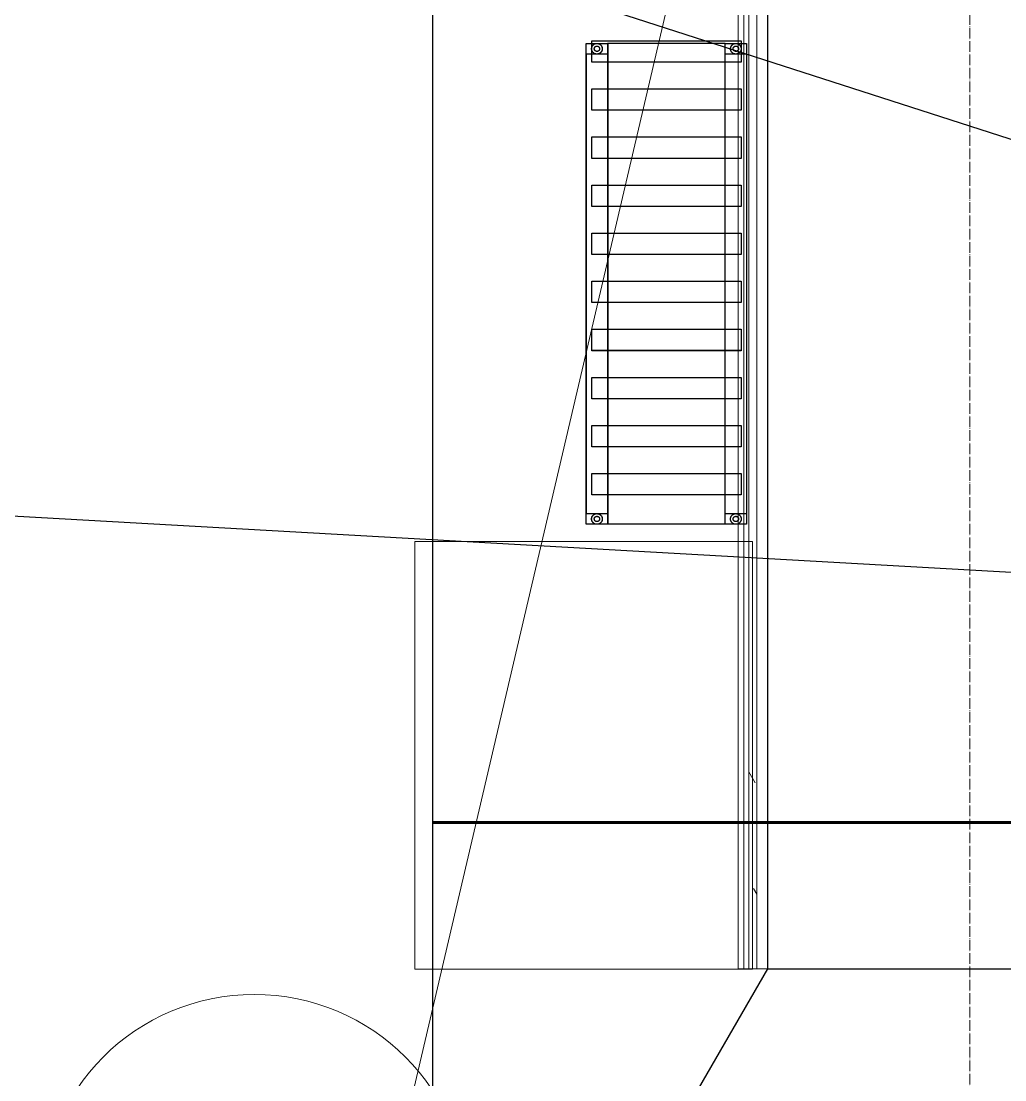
# Model space of a CAD drawing. Header units: millimetres. Extents: x -32 to 417638015, y -35 to 175284279.
# Drawn here: x 216769 to 218610, y 82515 to 84497 of the extents above; entities that cross this region are included whole.
import ezdxf
from ezdxf.enums import TextEntityAlignment as Align

# ---------------------------------------------------------------- set-up
doc = ezdxf.new("R2010")
doc.units = ezdxf.units.MM
doc.linetypes.add('ADSK_Линия сетки', pattern=[25, 20, -2.5, 0, -2.5])
for name, color, linetype, lineweight in [('_ЭМ_гофра', 5, 'Continuous', 60), ('_ЭМ_ТХ_пищеблок', 7, 'Continuous', 30), ('Атрибут', 7, 'Continuous', 5), ('Двери', 7, 'Continuous', 9), ('Оборудование', 7, 'Continuous', 18), ('Оси', 253, 'Continuous', 9), ('Перекрытие', 7, 'Continuous', 18), ('Стены внутренние', 7, 'Continuous', 18), ('Стены несущие', 7, 'Continuous', 30), ('Стены отделка', 7, 'Continuous', 30), ('Стены штриховка', 7, 'Continuous', 9), ('ШТРИХОВКА', 252, 'Continuous', 15), ('ЭМ_Лоток 1_2', 162, 'Continuous', 30)]:
    doc.layers.add(name, color=color, linetype=linetype, lineweight=lineweight)
for name, color, linetype in [('PDF __ЭМ_Надписи', 7, 'Continuous'), ('PLAN', 1, 'Continuous'), ('ЭОМ_Лотки рабочие', 5, 'Continuous')]:
    doc.layers.add(name, color=color, linetype=linetype)
doc.layers.add('Линии', color=7, linetype='Continuous', lineweight=9, true_color=0x00a600)
doc.styles.add('ISOCPEUR', font='isocpeur.ttf', dxfattribs={"width": 0.85, "height": 275})
doc.linetypes.add('Cable in the tray', pattern='A,5,[130,ltypeshp.shx,S=1,R=0,X=0,Y=0],1.5,[130,ltypeshp.shx,S=1.5,R=90,X=0,Y=-1],1,[130,ltypeshp.shx,S=1,R=0,X=0.5,Y=0],5', length=12.5)

# ---------------------------------------------------------------- blocks, each defined once
blk = doc.blocks.new('_ЭМ_ТХ_Пищеблок')
at = {"layer": 'PLAN', "color": 8}
for points in [[(54632.3, 34821.7), (54632.3, 34841.7)], [(54632.3, 34841.7), (54672.3, 34841.7)], [(54642.3, 34831.7), (54642.3, 34832.3), (54642.3, 34833), (54642.5, 34833.6), (54642.6, 34834.3), (54642.8, 34834.9), (54643, 34835.5), (54643.3, 34836.1), (54643.6, 34836.7), (54643.9, 34837.2), (54644.3, 34837.8), (54644.7, 34838.3), (54645.2, 34838.7), (54645.6, 34839.2), (54646.2, 34839.6), (54646.7, 34840), (54647.3, 34840.3), (54647.8, 34840.6), (54648.4, 34840.9), (54649.1, 34841.2), (54649.7, 34841.3), (54650.3, 34841.5), (54651, 34841.6), (54651.6, 34841.7), (54652.3, 34841.7), (54652.9, 34841.7), (54653.5, 34841.6), (54654.2, 34841.5), (54654.8, 34841.3), (54655.4, 34841.2), (54656.1, 34840.9), (54656.7, 34840.6), (54657.3, 34840.3), (54657.8, 34840), (54658.4, 34839.6), (54658.9, 34839.2), (54659.3, 34838.7), (54659.8, 34838.3), (54660.2, 34837.8), (54660.6, 34837.2), (54660.9, 34836.7), (54661.2, 34836.1), (54661.5, 34835.5), (54661.7, 34834.9), (54661.9, 34834.3), (54662.1, 34833.6), (54662.2, 34833), (54662.2, 34832.3), (54662.3, 34831.7)], [(54662.3, 34831.7), (54662.2, 34831), (54662.2, 34830.3), (54662.1, 34829.7), (54661.9, 34829.1), (54661.7, 34828.4), (54661.5, 34827.8), (54661.2, 34827.2), (54660.9, 34826.7), (54660.6, 34826.1), (54660.2, 34825.6), (54659.8, 34825.1), (54659.3, 34824.6), (54658.9, 34824.2), (54658.4, 34823.8), (54657.8, 34823.4), (54657.3, 34823), (54656.7, 34822.7), (54656.1, 34822.4), (54655.4, 34822.2), (54654.8, 34822), (54654.2, 34821.9), (54653.5, 34821.8), (54652.9, 34821.7), (54652.3, 34821.7), (54651.6, 34821.7), (54651, 34821.8), (54650.3, 34821.9), (54649.7, 34822), (54649.1, 34822.2), (54648.4, 34822.4), (54647.8, 34822.7), (54647.3, 34823), (54646.7, 34823.4), (54646.2, 34823.8), (54645.6, 34824.2), (54645.2, 34824.6), (54644.7, 34825.1), (54644.3, 34825.6), (54643.9, 34826.1), (54643.6, 34826.7), (54643.3, 34827.2), (54643, 34827.8), (54642.8, 34828.4), (54642.6, 34829.1), (54642.5, 34829.7), (54642.3, 34830.3), (54642.3, 34831), (54642.3, 34831.7)], [(54642.4, 34806.5), (54642.4, 34846.5), (54922.2, 34846.5), (54922.2, 34806.5), (54642.4, 34806.5)], [(54647.3, 34831.7), (54647.3, 34832), (54647.3, 34832.3), (54647.4, 34832.7), (54647.4, 34833), (54647.5, 34833.3), (54647.6, 34833.6), (54647.8, 34833.9), (54647.9, 34834.2), (54648.1, 34834.4), (54648.3, 34834.7), (54648.5, 34835), (54648.7, 34835.2), (54648.9, 34835.4), (54649.2, 34835.6), (54649.5, 34835.8), (54649.8, 34836), (54650, 34836.2), (54650.3, 34836.3), (54650.7, 34836.4), (54651, 34836.5), (54651.3, 34836.6), (54651.6, 34836.6), (54651.9, 34836.7), (54652.3, 34836.7), (54652.6, 34836.7), (54652.9, 34836.6), (54653.2, 34836.6), (54653.5, 34836.5), (54653.9, 34836.4), (54654.2, 34836.3), (54654.5, 34836.2), (54654.8, 34836), (54655, 34835.8), (54655.3, 34835.6), (54655.6, 34835.4), (54655.8, 34835.2), (54656, 34835), (54656.2, 34834.7), (54656.4, 34834.4), (54656.6, 34834.2), (54656.7, 34833.9), (54656.9, 34833.6), (54657, 34833.3), (54657.1, 34833), (54657.2, 34832.7), (54657.2, 34832.3), (54657.2, 34832), (54657.3, 34831.7)], [(54657.3, 34831.7), (54657.2, 34831.3), (54657.2, 34831), (54657.2, 34830.7), (54657.1, 34830.4), (54657, 34830.1), (54656.9, 34829.8), (54656.7, 34829.5), (54656.6, 34829.2), (54656.4, 34828.9), (54656.2, 34828.6), (54656, 34828.4), (54655.8, 34828.1), (54655.6, 34827.9), (54655.3, 34827.7), (54655, 34827.5), (54654.8, 34827.3), (54654.5, 34827.2), (54654.2, 34827.1), (54653.9, 34826.9), (54653.5, 34826.8), (54653.2, 34826.8), (54652.9, 34826.7), (54652.6, 34826.7), (54652.3, 34826.7), (54651.9, 34826.7), (54651.6, 34826.7), (54651.3, 34826.8), (54651, 34826.8), (54650.7, 34826.9), (54650.3, 34827.1), (54650, 34827.2), (54649.8, 34827.3), (54649.5, 34827.5), (54649.2, 34827.7), (54648.9, 34827.9), (54648.7, 34828.1), (54648.5, 34828.4), (54648.3, 34828.6), (54648.1, 34828.9), (54647.9, 34829.2), (54647.8, 34829.5), (54647.6, 34829.8), (54647.5, 34830.1), (54647.4, 34830.4), (54647.4, 34830.7), (54647.3, 34831), (54647.3, 34831.3), (54647.3, 34831.7)], [(54672.3, 34841.7), (54672.3, 34821.7)], [(54892.3, 34841.6), (54672.3, 34841.6)], [(54892.3, 34821.7), (54892.3, 34841.7)], [(54892.3, 34841.7), (54932.3, 34841.7)], [(54902.3, 34831.7), (54902.3, 34832.3), (54902.3, 34833), (54902.5, 34833.6), (54902.6, 34834.3), (54902.8, 34834.9), (54903, 34835.5), (54903.3, 34836.1), (54903.6, 34836.7), (54903.9, 34837.2), (54904.3, 34837.8), (54904.7, 34838.3), (54905.2, 34838.7), (54905.6, 34839.2), (54906.2, 34839.6), (54906.7, 34840), (54907.3, 34840.3), (54907.8, 34840.6), (54908.4, 34840.9), (54909.1, 34841.2), (54909.7, 34841.3), (54910.3, 34841.5), (54911, 34841.6), (54911.6, 34841.7), (54912.3, 34841.7), (54912.9, 34841.7), (54913.5, 34841.6), (54914.2, 34841.5), (54914.8, 34841.3), (54915.4, 34841.2), (54916.1, 34840.9), (54916.7, 34840.6), (54917.3, 34840.3), (54917.8, 34840), (54918.4, 34839.6), (54918.9, 34839.2), (54919.3, 34838.7), (54919.8, 34838.3), (54920.2, 34837.8), (54920.6, 34837.2), (54920.9, 34836.7), (54921.2, 34836.1), (54921.5, 34835.5), (54921.7, 34834.9), (54921.9, 34834.3), (54922.1, 34833.6), (54922.2, 34833), (54922.2, 34832.3), (54922.3, 34831.7)], [(54922.3, 34831.7), (54922.2, 34831), (54922.2, 34830.3), (54922.1, 34829.7), (54921.9, 34829.1), (54921.7, 34828.4), (54921.5, 34827.8), (54921.2, 34827.2), (54920.9, 34826.7), (54920.6, 34826.1), (54920.2, 34825.6), (54919.8, 34825.1), (54919.3, 34824.6), (54918.9, 34824.2), (54918.4, 34823.8), (54917.8, 34823.4), (54917.3, 34823), (54916.7, 34822.7), (54916.1, 34822.4), (54915.4, 34822.2), (54914.8, 34822), (54914.2, 34821.9), (54913.5, 34821.8), (54912.9, 34821.7), (54912.3, 34821.7), (54911.6, 34821.7), (54911, 34821.8), (54910.3, 34821.9), (54909.7, 34822), (54909.1, 34822.2), (54908.4, 34822.4), (54907.8, 34822.7), (54907.3, 34823), (54906.7, 34823.4), (54906.2, 34823.8), (54905.6, 34824.2), (54905.2, 34824.6), (54904.7, 34825.1), (54904.3, 34825.6), (54903.9, 34826.1), (54903.6, 34826.7), (54903.3, 34827.2), (54903, 34827.8), (54902.8, 34828.4), (54902.6, 34829.1), (54902.5, 34829.7), (54902.3, 34830.3), (54902.3, 34831), (54902.3, 34831.7)], [(54907.3, 34831.7), (54907.3, 34832), (54907.3, 34832.3), (54907.4, 34832.7), (54907.4, 34833), (54907.5, 34833.3), (54907.6, 34833.6), (54907.8, 34833.9), (54907.9, 34834.2), (54908.1, 34834.4), (54908.3, 34834.7), (54908.5, 34835), (54908.7, 34835.2), (54908.9, 34835.4), (54909.2, 34835.6), (54909.5, 34835.8), (54909.8, 34836), (54910, 34836.2), (54910.3, 34836.3), (54910.7, 34836.4), (54911, 34836.5), (54911.3, 34836.6), (54911.6, 34836.6), (54911.9, 34836.7), (54912.3, 34836.7), (54912.6, 34836.7), (54912.9, 34836.6), (54913.2, 34836.6), (54913.5, 34836.5), (54913.9, 34836.4), (54914.2, 34836.3), (54914.5, 34836.2), (54914.8, 34836), (54915, 34835.8), (54915.3, 34835.6), (54915.6, 34835.4), (54915.8, 34835.2), (54916, 34835), (54916.2, 34834.7), (54916.4, 34834.4), (54916.6, 34834.2), (54916.7, 34833.9), (54916.9, 34833.6), (54917, 34833.3), (54917.1, 34833), (54917.2, 34832.7), (54917.2, 34832.3), (54917.2, 34832), (54917.3, 34831.7)], [(54917.3, 34831.7), (54917.2, 34831.3), (54917.2, 34831), (54917.2, 34830.7), (54917.1, 34830.4), (54917, 34830.1), (54916.9, 34829.8), (54916.7, 34829.5), (54916.6, 34829.2), (54916.4, 34828.9), (54916.2, 34828.6), (54916, 34828.4), (54915.8, 34828.1), (54915.6, 34827.9), (54915.3, 34827.7), (54915, 34827.5), (54914.8, 34827.3), (54914.5, 34827.2), (54914.2, 34827.1), (54913.9, 34826.9), (54913.5, 34826.8), (54913.2, 34826.8), (54912.9, 34826.7), (54912.6, 34826.7), (54912.3, 34826.7), (54911.9, 34826.7), (54911.6, 34826.7), (54911.3, 34826.8), (54911, 34826.8), (54910.7, 34826.9), (54910.3, 34827.1), (54910, 34827.2), (54909.8, 34827.3), (54909.5, 34827.5), (54909.2, 34827.7), (54908.9, 34827.9), (54908.7, 34828.1), (54908.5, 34828.4), (54908.3, 34828.6), (54908.1, 34828.9), (54907.9, 34829.2), (54907.8, 34829.5), (54907.6, 34829.8), (54907.5, 34830.1), (54907.4, 34830.4), (54907.4, 34830.7), (54907.3, 34831), (54907.3, 34831.3), (54907.3, 34831.7)], [(54932.3, 34841.7), (54932.3, 34821.7)], [(54672.3, 34821.7), (54632.3, 34821.7)], [(54632.3, 33961.7), (54632.3, 34821.7)], [(54632.4, 33961.7), (54632.4, 34821.7)], [(54672.3, 34821.7), (54672.3, 33961.7)], [(54932.3, 34821.7), (54892.3, 34821.7)], [(54892.3, 33961.7), (54892.3, 34821.7)], [(54932.2, 34821.7), (54932.2, 33961.7)], [(54932.3, 34821.7), (54932.3, 33961.7)], [(54642.4, 34716.5), (54642.4, 34756.5), (54922.2, 34756.5), (54922.2, 34716.5), (54642.4, 34716.5)], [(54642.4, 34626.6), (54642.4, 34666.6), (54922.2, 34666.6), (54922.2, 34626.6), (54642.4, 34626.6)], [(54642.4, 34536.6), (54642.4, 34576.6), (54922.2, 34576.6), (54922.2, 34536.6), (54642.4, 34536.6)], [(54642.4, 34446.6), (54642.4, 34486.6), (54922.2, 34486.6), (54922.2, 34446.6), (54642.4, 34446.6)], [(54642.4, 34356.6), (54642.4, 34396.6), (54922.2, 34396.6), (54922.2, 34356.6), (54642.4, 34356.6)], [(54642.4, 34266.7), (54642.4, 34306.7), (54922.2, 34306.7), (54922.2, 34266.7), (54642.4, 34266.7)], [(54642.4, 34176.7), (54642.4, 34216.7), (54922.2, 34216.7), (54922.2, 34176.7), (54642.4, 34176.7)], [(54642.4, 34086.7), (54642.4, 34126.7), (54922.2, 34126.7), (54922.2, 34086.7), (54642.4, 34086.7)], [(54642.4, 33996.7), (54642.4, 34036.7), (54922.2, 34036.7), (54922.2, 33996.7), (54642.4, 33996.7)], [(54632.3, 33941.7), (54632.3, 33961.7)], [(54632.3, 33961.7), (54672.3, 33961.7)], [(54642.3, 33951.7), (54642.3, 33952.3), (54642.3, 33953), (54642.5, 33953.6), (54642.6, 33954.3), (54642.8, 33954.9), (54643, 33955.5), (54643.3, 33956.1), (54643.6, 33956.7), (54643.9, 33957.2), (54644.3, 33957.8), (54644.7, 33958.3), (54645.2, 33958.7), (54645.6, 33959.2), (54646.2, 33959.6), (54646.7, 33960), (54647.3, 33960.3), (54647.8, 33960.6), (54648.4, 33960.9), (54649.1, 33961.2), (54649.7, 33961.3), (54650.3, 33961.5), (54651, 33961.6), (54651.6, 33961.7), (54652.3, 33961.7), (54652.9, 33961.7), (54653.5, 33961.6), (54654.2, 33961.5), (54654.8, 33961.3), (54655.4, 33961.2), (54656.1, 33960.9), (54656.7, 33960.6), (54657.3, 33960.3), (54657.8, 33960), (54658.4, 33959.6), (54658.9, 33959.2), (54659.3, 33958.7), (54659.8, 33958.3), (54660.2, 33957.8), (54660.6, 33957.2), (54660.9, 33956.7), (54661.2, 33956.1), (54661.5, 33955.5), (54661.7, 33954.9), (54661.9, 33954.3), (54662.1, 33953.6), (54662.2, 33953), (54662.2, 33952.3), (54662.3, 33951.7)], [(54672.3, 33961.7), (54672.3, 33941.7)], [(54892.3, 33961.7), (54932.3, 33961.7)], [(54892.3, 33941.7), (54892.3, 33961.7)], [(54902.3, 33951.7), (54902.3, 33952.3), (54902.3, 33953), (54902.5, 33953.6), (54902.6, 33954.3), (54902.8, 33954.9), (54903, 33955.5), (54903.3, 33956.1), (54903.6, 33956.7), (54903.9, 33957.2), (54904.3, 33957.8), (54904.7, 33958.3), (54905.2, 33958.7), (54905.6, 33959.2), (54906.2, 33959.6), (54906.7, 33960), (54907.3, 33960.3), (54907.8, 33960.6), (54908.4, 33960.9), (54909.1, 33961.2), (54909.7, 33961.3), (54910.3, 33961.5), (54911, 33961.6), (54911.6, 33961.7), (54912.3, 33961.7), (54912.9, 33961.7), (54913.5, 33961.6), (54914.2, 33961.5), (54914.8, 33961.3), (54915.4, 33961.2), (54916.1, 33960.9), (54916.7, 33960.6), (54917.3, 33960.3), (54917.8, 33960), (54918.4, 33959.6), (54918.9, 33959.2), (54919.3, 33958.7), (54919.8, 33958.3), (54920.2, 33957.8), (54920.6, 33957.2), (54920.9, 33956.7), (54921.2, 33956.1), (54921.5, 33955.5), (54921.7, 33954.9), (54921.9, 33954.3), (54922.1, 33953.6), (54922.2, 33953), (54922.2, 33952.3), (54922.3, 33951.7)], [(54932.3, 33961.7), (54932.3, 33941.7)], [(54672.3, 33941.7), (54632.3, 33941.7)], [(54662.3, 33951.7), (54662.2, 33951), (54662.2, 33950.3), (54662.1, 33949.7), (54661.9, 33949.1), (54661.7, 33948.4), (54661.5, 33947.8), (54661.2, 33947.2), (54660.9, 33946.7), (54660.6, 33946.1), (54660.2, 33945.6), (54659.8, 33945.1), (54659.3, 33944.6), (54658.9, 33944.2), (54658.4, 33943.8), (54657.8, 33943.4), (54657.3, 33943), (54656.7, 33942.7), (54656.1, 33942.4), (54655.4, 33942.2), (54654.8, 33942), (54654.2, 33941.9), (54653.5, 33941.8), (54652.9, 33941.7), (54652.3, 33941.7), (54651.6, 33941.7), (54651, 33941.8), (54650.3, 33941.9), (54649.7, 33942), (54649.1, 33942.2), (54648.4, 33942.4), (54647.8, 33942.7), (54647.3, 33943), (54646.7, 33943.4), (54646.2, 33943.8), (54645.6, 33944.2), (54645.2, 33944.6), (54644.7, 33945.1), (54644.3, 33945.6), (54643.9, 33946.1), (54643.6, 33946.7), (54643.3, 33947.2), (54643, 33947.8), (54642.8, 33948.4), (54642.6, 33949.1), (54642.5, 33949.7), (54642.3, 33950.3), (54642.3, 33951), (54642.3, 33951.7)], [(54647.3, 33951.7), (54647.3, 33952), (54647.3, 33952.3), (54647.4, 33952.7), (54647.4, 33953), (54647.5, 33953.3), (54647.6, 33953.6), (54647.8, 33953.9), (54647.9, 33954.2), (54648.1, 33954.4), (54648.3, 33954.7), (54648.5, 33955), (54648.7, 33955.2), (54648.9, 33955.4), (54649.2, 33955.6), (54649.5, 33955.8), (54649.8, 33956), (54650, 33956.2), (54650.3, 33956.3), (54650.7, 33956.4), (54651, 33956.5), (54651.3, 33956.6), (54651.6, 33956.6), (54651.9, 33956.7), (54652.3, 33956.7), (54652.6, 33956.7), (54652.9, 33956.6), (54653.2, 33956.6), (54653.5, 33956.5), (54653.9, 33956.4), (54654.2, 33956.3), (54654.5, 33956.2), (54654.8, 33956), (54655, 33955.8), (54655.3, 33955.6), (54655.6, 33955.4), (54655.8, 33955.2), (54656, 33955), (54656.2, 33954.7), (54656.4, 33954.4), (54656.6, 33954.2), (54656.7, 33953.9), (54656.9, 33953.6), (54657, 33953.3), (54657.1, 33953), (54657.2, 33952.7), (54657.2, 33952.3), (54657.2, 33952), (54657.3, 33951.7)], [(54657.3, 33951.7), (54657.2, 33951.3), (54657.2, 33951), (54657.2, 33950.7), (54657.1, 33950.4), (54657, 33950.1), (54656.9, 33949.8), (54656.7, 33949.5), (54656.6, 33949.2), (54656.4, 33948.9), (54656.2, 33948.6), (54656, 33948.4), (54655.8, 33948.1), (54655.6, 33947.9), (54655.3, 33947.7), (54655, 33947.5), (54654.8, 33947.3), (54654.5, 33947.2), (54654.2, 33947.1), (54653.9, 33946.9), (54653.5, 33946.8), (54653.2, 33946.8), (54652.9, 33946.7), (54652.6, 33946.7), (54652.3, 33946.7), (54651.9, 33946.7), (54651.6, 33946.7), (54651.3, 33946.8), (54651, 33946.8), (54650.7, 33946.9), (54650.3, 33947.1), (54650, 33947.2), (54649.8, 33947.3), (54649.5, 33947.5), (54649.2, 33947.7), (54648.9, 33947.9), (54648.7, 33948.1), (54648.5, 33948.4), (54648.3, 33948.6), (54648.1, 33948.9), (54647.9, 33949.2), (54647.8, 33949.5), (54647.6, 33949.8), (54647.5, 33950.1), (54647.4, 33950.4), (54647.4, 33950.7), (54647.3, 33951), (54647.3, 33951.3), (54647.3, 33951.7)], [(54892.3, 33941.8), (54672.3, 33941.8)], [(54932.3, 33941.7), (54892.3, 33941.7)], [(54922.3, 33951.7), (54922.2, 33951), (54922.2, 33950.3), (54922.1, 33949.7), (54921.9, 33949.1), (54921.7, 33948.4), (54921.5, 33947.8), (54921.2, 33947.2), (54920.9, 33946.7), (54920.6, 33946.1), (54920.2, 33945.6), (54919.8, 33945.1), (54919.3, 33944.6), (54918.9, 33944.2), (54918.4, 33943.8), (54917.8, 33943.4), (54917.3, 33943), (54916.7, 33942.7), (54916.1, 33942.4), (54915.4, 33942.2), (54914.8, 33942), (54914.2, 33941.9), (54913.5, 33941.8), (54912.9, 33941.7), (54912.3, 33941.7), (54911.6, 33941.7), (54911, 33941.8), (54910.3, 33941.9), (54909.7, 33942), (54909.1, 33942.2), (54908.4, 33942.4), (54907.8, 33942.7), (54907.3, 33943), (54906.7, 33943.4), (54906.2, 33943.8), (54905.6, 33944.2), (54905.2, 33944.6), (54904.7, 33945.1), (54904.3, 33945.6), (54903.9, 33946.1), (54903.6, 33946.7), (54903.3, 33947.2), (54903, 33947.8), (54902.8, 33948.4), (54902.6, 33949.1), (54902.5, 33949.7), (54902.3, 33950.3), (54902.3, 33951), (54902.3, 33951.7)], [(54907.3, 33951.7), (54907.3, 33952), (54907.3, 33952.3), (54907.4, 33952.7), (54907.4, 33953), (54907.5, 33953.3), (54907.6, 33953.6), (54907.8, 33953.9), (54907.9, 33954.2), (54908.1, 33954.4), (54908.3, 33954.7), (54908.5, 33955), (54908.7, 33955.2), (54908.9, 33955.4), (54909.2, 33955.6), (54909.5, 33955.8), (54909.8, 33956), (54910, 33956.2), (54910.3, 33956.3), (54910.7, 33956.4), (54911, 33956.5), (54911.3, 33956.6), (54911.6, 33956.6), (54911.9, 33956.7), (54912.3, 33956.7), (54912.6, 33956.7), (54912.9, 33956.6), (54913.2, 33956.6), (54913.5, 33956.5), (54913.9, 33956.4), (54914.2, 33956.3), (54914.5, 33956.2), (54914.8, 33956), (54915, 33955.8), (54915.3, 33955.6), (54915.6, 33955.4), (54915.8, 33955.2), (54916, 33955), (54916.2, 33954.7), (54916.4, 33954.4), (54916.6, 33954.2), (54916.7, 33953.9), (54916.9, 33953.6), (54917, 33953.3), (54917.1, 33953), (54917.2, 33952.7), (54917.2, 33952.3), (54917.2, 33952), (54917.3, 33951.7)], [(54917.3, 33951.7), (54917.2, 33951.3), (54917.2, 33951), (54917.2, 33950.7), (54917.1, 33950.4), (54917, 33950.1), (54916.9, 33949.8), (54916.7, 33949.5), (54916.6, 33949.2), (54916.4, 33948.9), (54916.2, 33948.6), (54916, 33948.4), (54915.8, 33948.1), (54915.6, 33947.9), (54915.3, 33947.7), (54915, 33947.5), (54914.8, 33947.3), (54914.5, 33947.2), (54914.2, 33947.1), (54913.9, 33946.9), (54913.5, 33946.8), (54913.2, 33946.8), (54912.9, 33946.7), (54912.6, 33946.7), (54912.3, 33946.7), (54911.9, 33946.7), (54911.6, 33946.7), (54911.3, 33946.8), (54911, 33946.8), (54910.7, 33946.9), (54910.3, 33947.1), (54910, 33947.2), (54909.8, 33947.3), (54909.5, 33947.5), (54909.2, 33947.7), (54908.9, 33947.9), (54908.7, 33948.1), (54908.5, 33948.4), (54908.3, 33948.6), (54908.1, 33948.9), (54907.9, 33949.2), (54907.8, 33949.5), (54907.6, 33949.8), (54907.5, 33950.1), (54907.4, 33950.4), (54907.4, 33950.7), (54907.3, 33951), (54907.3, 33951.3), (54907.3, 33951.7)]]:
    blk.add_lwpolyline(points, dxfattribs=at)
at = {"layer": 'Оборудование', "color": 8}
for p, q in [((54311.4, 33109.3), (54311.4, 33909.3)), ((54311.4, 33909.3), (54943.4, 33909.3)), ((54943.4, 33909.3), (54943.4, 33109.3)), ((54943.4, 33109.3), (54311.4, 33109.3))]:
    blk.add_line(p, q, dxfattribs=at)
at = {"layer": 'Атрибут', "color": 8, "style": 'ISOCPEUR', "width": 0.85}
blk.add_attdef('№_ПОЗИЦИИ', text='', height=150, rotation=90, dxfattribs=at).set_placement((58331.7, 39155.2), align=Align.MIDDLE_CENTER)
blk = doc.blocks.new('ТХ пищеблок....')
at = {"layer": 'PLAN', "color": 8}
for points in [[(1967, 19489.5), (1967, 19509.5)], [(1967, 19509.5), (2007, 19509.5)], [(1977, 19499.5), (1977, 19500.2), (1977.1, 19500.9), (1977.2, 19501.5), (1977.3, 19502.1), (1977.5, 19502.8), (1977.7, 19503.4), (1978, 19504), (1978.3, 19504.5), (1978.6, 19505.1), (1979, 19505.6), (1979.4, 19506.1), (1979.9, 19506.6), (1980.4, 19507), (1980.9, 19507.5), (1981.4, 19507.8), (1982, 19508.2), (1982.6, 19508.5), (1983.2, 19508.8), (1983.8, 19509), (1984.4, 19509.2), (1985, 19509.3), (1985.7, 19509.4), (1986.3, 19509.5), (1987, 19509.5), (1987.6, 19509.5), (1988.3, 19509.4), (1988.9, 19509.3), (1989.5, 19509.2), (1990.2, 19509), (1990.8, 19508.8), (1991.4, 19508.5), (1992, 19508.2), (1992.5, 19507.8), (1993.1, 19507.5), (1993.6, 19507), (1994, 19506.6), (1994.5, 19506.1), (1994.9, 19505.6), (1995.3, 19505.1), (1995.6, 19504.5), (1995.9, 19504), (1996.2, 19503.4), (1996.4, 19502.8), (1996.6, 19502.1), (1996.8, 19501.5), (1996.9, 19500.9), (1996.9, 19500.2), (1997, 19499.5)], [(1997, 19499.5), (1996.9, 19498.9), (1996.9, 19498.2), (1996.8, 19497.6), (1996.6, 19496.9), (1996.4, 19496.3), (1996.2, 19495.7), (1995.9, 19495.1), (1995.6, 19494.5), (1995.3, 19494), (1994.9, 19493.5), (1994.5, 19493), (1994, 19492.5), (1993.6, 19492), (1993.1, 19491.6), (1992.5, 19491.2), (1992, 19490.9), (1991.4, 19490.6), (1990.8, 19490.3), (1990.2, 19490.1), (1989.5, 19489.9), (1988.9, 19489.7), (1988.3, 19489.6), (1987.6, 19489.6), (1987, 19489.5), (1986.3, 19489.6), (1985.7, 19489.6), (1985, 19489.7), (1984.4, 19489.9), (1983.8, 19490.1), (1983.2, 19490.3), (1982.6, 19490.6), (1982, 19490.9), (1981.4, 19491.2), (1980.9, 19491.6), (1980.4, 19492), (1979.9, 19492.5), (1979.4, 19493), (1979, 19493.5), (1978.6, 19494), (1978.3, 19494.5), (1978, 19495.1), (1977.7, 19495.7), (1977.5, 19496.3), (1977.3, 19496.9), (1977.2, 19497.6), (1977.1, 19498.2), (1977, 19498.9), (1977, 19499.5)], [(1977.1, 19474.4), (1977.1, 19514.4), (2256.9, 19514.4), (2256.9, 19474.4), (1977.1, 19474.4)], [(1982, 19499.5), (1982, 19499.9), (1982, 19500.2), (1982.1, 19500.5), (1982.1, 19500.8), (1982.2, 19501.1), (1982.3, 19501.5), (1982.5, 19501.7), (1982.6, 19502), (1982.8, 19502.3), (1983, 19502.6), (1983.2, 19502.8), (1983.4, 19503.1), (1983.7, 19503.3), (1983.9, 19503.5), (1984.2, 19503.7), (1984.5, 19503.9), (1984.8, 19504), (1985.1, 19504.2), (1985.4, 19504.3), (1985.7, 19504.4), (1986, 19504.4), (1986.3, 19504.5), (1986.6, 19504.5), (1987, 19504.5), (1987.3, 19504.5), (1987.6, 19504.5), (1987.9, 19504.4), (1988.2, 19504.4), (1988.6, 19504.3), (1988.9, 19504.2), (1989.2, 19504), (1989.5, 19503.9), (1989.7, 19503.7), (1990, 19503.5), (1990.3, 19503.3), (1990.5, 19503.1), (1990.7, 19502.8), (1990.9, 19502.6), (1991.1, 19502.3), (1991.3, 19502), (1991.4, 19501.7), (1991.6, 19501.5), (1991.7, 19501.1), (1991.8, 19500.8), (1991.9, 19500.5), (1991.9, 19500.2), (1992, 19499.9), (1992, 19499.5)], [(1992, 19499.5), (1992, 19499.2), (1991.9, 19498.9), (1991.9, 19498.5), (1991.8, 19498.2), (1991.7, 19497.9), (1991.6, 19497.6), (1991.4, 19497.3), (1991.3, 19497), (1991.1, 19496.8), (1990.9, 19496.5), (1990.7, 19496.2), (1990.5, 19496), (1990.3, 19495.8), (1990, 19495.6), (1989.7, 19495.4), (1989.5, 19495.2), (1989.2, 19495), (1988.9, 19494.9), (1988.6, 19494.8), (1988.2, 19494.7), (1987.9, 19494.6), (1987.6, 19494.6), (1987.3, 19494.5), (1987, 19494.5), (1986.6, 19494.5), (1986.3, 19494.6), (1986, 19494.6), (1985.7, 19494.7), (1985.4, 19494.8), (1985.1, 19494.9), (1984.8, 19495), (1984.5, 19495.2), (1984.2, 19495.4), (1983.9, 19495.6), (1983.7, 19495.8), (1983.4, 19496), (1983.2, 19496.2), (1983, 19496.5), (1982.8, 19496.8), (1982.6, 19497), (1982.5, 19497.3), (1982.3, 19497.6), (1982.2, 19497.9), (1982.1, 19498.2), (1982.1, 19498.5), (1982, 19498.9), (1982, 19499.2), (1982, 19499.5)], [(2007, 19509.5), (2007, 19489.5)], [(2227, 19509.4), (2007, 19509.4)], [(2227, 19489.5), (2227, 19509.5)], [(2227, 19509.5), (2267, 19509.5)], [(2237, 19499.5), (2237, 19500.2), (2237.1, 19500.9), (2237.2, 19501.5), (2237.3, 19502.1), (2237.5, 19502.8), (2237.7, 19503.4), (2238, 19504), (2238.3, 19504.5), (2238.6, 19505.1), (2239, 19505.6), (2239.4, 19506.1), (2239.9, 19506.6), (2240.4, 19507), (2240.9, 19507.5), (2241.4, 19507.8), (2242, 19508.2), (2242.6, 19508.5), (2243.2, 19508.8), (2243.8, 19509), (2244.4, 19509.2), (2245, 19509.3), (2245.7, 19509.4), (2246.3, 19509.5), (2247, 19509.5), (2247.6, 19509.5), (2248.3, 19509.4), (2248.9, 19509.3), (2249.5, 19509.2), (2250.2, 19509), (2250.8, 19508.8), (2251.4, 19508.5), (2252, 19508.2), (2252.5, 19507.8), (2253.1, 19507.5), (2253.6, 19507), (2254, 19506.6), (2254.5, 19506.1), (2254.9, 19505.6), (2255.3, 19505.1), (2255.6, 19504.5), (2255.9, 19504), (2256.2, 19503.4), (2256.4, 19502.8), (2256.6, 19502.1), (2256.8, 19501.5), (2256.9, 19500.9), (2256.9, 19500.2), (2257, 19499.5)], [(2257, 19499.5), (2256.9, 19498.9), (2256.9, 19498.2), (2256.8, 19497.6), (2256.6, 19496.9), (2256.4, 19496.3), (2256.2, 19495.7), (2255.9, 19495.1), (2255.6, 19494.5), (2255.3, 19494), (2254.9, 19493.5), (2254.5, 19493), (2254, 19492.5), (2253.6, 19492), (2253.1, 19491.6), (2252.5, 19491.2), (2252, 19490.9), (2251.4, 19490.6), (2250.8, 19490.3), (2250.2, 19490.1), (2249.5, 19489.9), (2248.9, 19489.7), (2248.3, 19489.6), (2247.6, 19489.6), (2247, 19489.5), (2246.3, 19489.6), (2245.7, 19489.6), (2245, 19489.7), (2244.4, 19489.9), (2243.8, 19490.1), (2243.2, 19490.3), (2242.6, 19490.6), (2242, 19490.9), (2241.4, 19491.2), (2240.9, 19491.6), (2240.4, 19492), (2239.9, 19492.5), (2239.4, 19493), (2239, 19493.5), (2238.6, 19494), (2238.3, 19494.5), (2238, 19495.1), (2237.7, 19495.7), (2237.5, 19496.3), (2237.3, 19496.9), (2237.2, 19497.6), (2237.1, 19498.2), (2237, 19498.9), (2237, 19499.5)], [(2242, 19499.5), (2242, 19499.9), (2242, 19500.2), (2242.1, 19500.5), (2242.1, 19500.8), (2242.2, 19501.1), (2242.3, 19501.5), (2242.5, 19501.7), (2242.6, 19502), (2242.8, 19502.3), (2243, 19502.6), (2243.2, 19502.8), (2243.4, 19503.1), (2243.7, 19503.3), (2243.9, 19503.5), (2244.2, 19503.7), (2244.5, 19503.9), (2244.8, 19504), (2245.1, 19504.2), (2245.4, 19504.3), (2245.7, 19504.4), (2246, 19504.4), (2246.3, 19504.5), (2246.6, 19504.5), (2247, 19504.5), (2247.3, 19504.5), (2247.6, 19504.5), (2247.9, 19504.4), (2248.2, 19504.4), (2248.6, 19504.3), (2248.9, 19504.2), (2249.2, 19504), (2249.5, 19503.9), (2249.7, 19503.7), (2250, 19503.5), (2250.3, 19503.3), (2250.5, 19503.1), (2250.7, 19502.8), (2250.9, 19502.6), (2251.1, 19502.3), (2251.3, 19502), (2251.4, 19501.7), (2251.6, 19501.5), (2251.7, 19501.1), (2251.8, 19500.8), (2251.9, 19500.5), (2251.9, 19500.2), (2252, 19499.9), (2252, 19499.5)], [(2252, 19499.5), (2252, 19499.2), (2251.9, 19498.9), (2251.9, 19498.5), (2251.8, 19498.2), (2251.7, 19497.9), (2251.6, 19497.6), (2251.4, 19497.3), (2251.3, 19497), (2251.1, 19496.8), (2250.9, 19496.5), (2250.7, 19496.2), (2250.5, 19496), (2250.3, 19495.8), (2250, 19495.6), (2249.7, 19495.4), (2249.5, 19495.2), (2249.2, 19495), (2248.9, 19494.9), (2248.6, 19494.8), (2248.2, 19494.7), (2247.9, 19494.6), (2247.6, 19494.6), (2247.3, 19494.5), (2247, 19494.5), (2246.6, 19494.5), (2246.3, 19494.6), (2246, 19494.6), (2245.7, 19494.7), (2245.4, 19494.8), (2245.1, 19494.9), (2244.8, 19495), (2244.5, 19495.2), (2244.2, 19495.4), (2243.9, 19495.6), (2243.7, 19495.8), (2243.4, 19496), (2243.2, 19496.2), (2243, 19496.5), (2242.8, 19496.8), (2242.6, 19497), (2242.5, 19497.3), (2242.3, 19497.6), (2242.2, 19497.9), (2242.1, 19498.2), (2242.1, 19498.5), (2242, 19498.9), (2242, 19499.2), (2242, 19499.5)], [(2267, 19509.5), (2267, 19489.5)], [(2007, 19489.5), (1967, 19489.5)], [(1967, 18629.5), (1967, 19489.5)], [(1967.1, 18629.5), (1967.1, 19489.5)], [(2007, 19489.5), (2007, 18629.5)], [(2267, 19489.5), (2227, 19489.5)], [(2227, 18629.5), (2227, 19489.5)], [(2266.9, 19489.5), (2266.9, 18629.5)], [(2267, 19489.5), (2267, 18629.5)], [(1977.1, 19384.4), (1977.1, 19424.4), (2256.9, 19424.4), (2256.9, 19384.4), (1977.1, 19384.4)], [(1977.1, 19294.4), (1977.1, 19334.4), (2256.9, 19334.4), (2256.9, 19294.4), (1977.1, 19294.4)], [(1977.1, 19204.4), (1977.1, 19244.4), (2256.9, 19244.4), (2256.9, 19204.4), (1977.1, 19204.4)], [(1977.1, 19114.5), (1977.1, 19154.5), (2256.9, 19154.5), (2256.9, 19114.5), (1977.1, 19114.5)], [(1977.1, 19024.5), (1977.1, 19064.5), (2256.9, 19064.5), (2256.9, 19024.5), (1977.1, 19024.5)], [(1977.1, 18934.5), (1977.1, 18974.5), (2256.9, 18974.5), (2256.9, 18934.5), (1977.1, 18934.5)], [(1977.1, 18844.5), (1977.1, 18884.5), (2256.9, 18884.5), (2256.9, 18844.5), (1977.1, 18844.5)], [(1977.1, 18754.6), (1977.1, 18794.6), (2256.9, 18794.6), (2256.9, 18754.6), (1977.1, 18754.6)], [(1977.1, 18664.6), (1977.1, 18704.6), (2256.9, 18704.6), (2256.9, 18664.6), (1977.1, 18664.6)], [(1967, 18609.5), (1967, 18629.5)], [(1967, 18629.5), (2007, 18629.5)], [(1977, 18619.5), (1977, 18620.2), (1977.1, 18620.9), (1977.2, 18621.5), (1977.3, 18622.1), (1977.5, 18622.8), (1977.7, 18623.4), (1978, 18624), (1978.3, 18624.5), (1978.6, 18625.1), (1979, 18625.6), (1979.4, 18626.1), (1979.9, 18626.6), (1980.4, 18627), (1980.9, 18627.5), (1981.4, 18627.8), (1982, 18628.2), (1982.6, 18628.5), (1983.2, 18628.8), (1983.8, 18629), (1984.4, 18629.2), (1985, 18629.3), (1985.7, 18629.4), (1986.3, 18629.5), (1987, 18629.5), (1987.6, 18629.5), (1988.3, 18629.4), (1988.9, 18629.3), (1989.5, 18629.2), (1990.2, 18629), (1990.8, 18628.8), (1991.4, 18628.5), (1992, 18628.2), (1992.5, 18627.8), (1993.1, 18627.5), (1993.6, 18627), (1994, 18626.6), (1994.5, 18626.1), (1994.9, 18625.6), (1995.3, 18625.1), (1995.6, 18624.5), (1995.9, 18624), (1996.2, 18623.4), (1996.4, 18622.8), (1996.6, 18622.1), (1996.8, 18621.5), (1996.9, 18620.9), (1996.9, 18620.2), (1997, 18619.5)], [(1982, 18619.5), (1982, 18619.9), (1982, 18620.2), (1982.1, 18620.5), (1982.1, 18620.8), (1982.2, 18621.1), (1982.3, 18621.5), (1982.5, 18621.7), (1982.6, 18622), (1982.8, 18622.3), (1983, 18622.6), (1983.2, 18622.8), (1983.4, 18623.1), (1983.7, 18623.3), (1983.9, 18623.5), (1984.2, 18623.7), (1984.5, 18623.9), (1984.8, 18624), (1985.1, 18624.2), (1985.4, 18624.3), (1985.7, 18624.4), (1986, 18624.4), (1986.3, 18624.5), (1986.6, 18624.5), (1987, 18624.5), (1987.3, 18624.5), (1987.6, 18624.5), (1987.9, 18624.4), (1988.2, 18624.4), (1988.6, 18624.3), (1988.9, 18624.2), (1989.2, 18624), (1989.5, 18623.9), (1989.7, 18623.7), (1990, 18623.5), (1990.3, 18623.3), (1990.5, 18623.1), (1990.7, 18622.8), (1990.9, 18622.6), (1991.1, 18622.3), (1991.3, 18622), (1991.4, 18621.7), (1991.6, 18621.5), (1991.7, 18621.1), (1991.8, 18620.8), (1991.9, 18620.5), (1991.9, 18620.2), (1992, 18619.9), (1992, 18619.5)], [(2007, 18629.5), (2007, 18609.5)], [(2227, 18629.5), (2267, 18629.5)], [(2227, 18609.5), (2227, 18629.5)], [(2237, 18619.5), (2237, 18620.2), (2237.1, 18620.9), (2237.2, 18621.5), (2237.3, 18622.1), (2237.5, 18622.8), (2237.7, 18623.4), (2238, 18624), (2238.3, 18624.5), (2238.6, 18625.1), (2239, 18625.6), (2239.4, 18626.1), (2239.9, 18626.6), (2240.4, 18627), (2240.9, 18627.5), (2241.4, 18627.8), (2242, 18628.2), (2242.6, 18628.5), (2243.2, 18628.8), (2243.8, 18629), (2244.4, 18629.2), (2245, 18629.3), (2245.7, 18629.4), (2246.3, 18629.5), (2247, 18629.5), (2247.6, 18629.5), (2248.3, 18629.4), (2248.9, 18629.3), (2249.5, 18629.2), (2250.2, 18629), (2250.8, 18628.8), (2251.4, 18628.5), (2252, 18628.2), (2252.5, 18627.8), (2253.1, 18627.5), (2253.6, 18627), (2254, 18626.6), (2254.5, 18626.1), (2254.9, 18625.6), (2255.3, 18625.1), (2255.6, 18624.5), (2255.9, 18624), (2256.2, 18623.4), (2256.4, 18622.8), (2256.6, 18622.1), (2256.8, 18621.5), (2256.9, 18620.9), (2256.9, 18620.2), (2257, 18619.5)], [(2242, 18619.5), (2242, 18619.9), (2242, 18620.2), (2242.1, 18620.5), (2242.1, 18620.8), (2242.2, 18621.1), (2242.3, 18621.5), (2242.5, 18621.7), (2242.6, 18622), (2242.8, 18622.3), (2243, 18622.6), (2243.2, 18622.8), (2243.4, 18623.1), (2243.7, 18623.3), (2243.9, 18623.5), (2244.2, 18623.7), (2244.5, 18623.9), (2244.8, 18624), (2245.1, 18624.2), (2245.4, 18624.3), (2245.7, 18624.4), (2246, 18624.4), (2246.3, 18624.5), (2246.6, 18624.5), (2247, 18624.5), (2247.3, 18624.5), (2247.6, 18624.5), (2247.9, 18624.4), (2248.2, 18624.4), (2248.6, 18624.3), (2248.9, 18624.2), (2249.2, 18624), (2249.5, 18623.9), (2249.7, 18623.7), (2250, 18623.5), (2250.3, 18623.3), (2250.5, 18623.1), (2250.7, 18622.8), (2250.9, 18622.6), (2251.1, 18622.3), (2251.3, 18622), (2251.4, 18621.7), (2251.6, 18621.5), (2251.7, 18621.1), (2251.8, 18620.8), (2251.9, 18620.5), (2251.9, 18620.2), (2252, 18619.9), (2252, 18619.5)], [(2267, 18629.5), (2267, 18609.5)], [(2007, 18609.5), (1967, 18609.5)], [(1997, 18619.5), (1996.9, 18618.9), (1996.9, 18618.2), (1996.8, 18617.6), (1996.6, 18616.9), (1996.4, 18616.3), (1996.2, 18615.7), (1995.9, 18615.1), (1995.6, 18614.5), (1995.3, 18614), (1994.9, 18613.5), (1994.5, 18613), (1994, 18612.5), (1993.6, 18612), (1993.1, 18611.6), (1992.5, 18611.2), (1992, 18610.9), (1991.4, 18610.6), (1990.8, 18610.3), (1990.2, 18610.1), (1989.5, 18609.9), (1988.9, 18609.7), (1988.3, 18609.6), (1987.6, 18609.6), (1987, 18609.5), (1986.3, 18609.6), (1985.7, 18609.6), (1985, 18609.7), (1984.4, 18609.9), (1983.8, 18610.1), (1983.2, 18610.3), (1982.6, 18610.6), (1982, 18610.9), (1981.4, 18611.2), (1980.9, 18611.6), (1980.4, 18612), (1979.9, 18612.5), (1979.4, 18613), (1979, 18613.5), (1978.6, 18614), (1978.3, 18614.5), (1978, 18615.1), (1977.7, 18615.7), (1977.5, 18616.3), (1977.3, 18616.9), (1977.2, 18617.6), (1977.1, 18618.2), (1977, 18618.9), (1977, 18619.5)], [(1992, 18619.5), (1992, 18619.2), (1991.9, 18618.9), (1991.9, 18618.5), (1991.8, 18618.2), (1991.7, 18617.9), (1991.6, 18617.6), (1991.4, 18617.3), (1991.3, 18617), (1991.1, 18616.8), (1990.9, 18616.5), (1990.7, 18616.2), (1990.5, 18616), (1990.3, 18615.8), (1990, 18615.6), (1989.7, 18615.4), (1989.5, 18615.2), (1989.2, 18615), (1988.9, 18614.9), (1988.6, 18614.8), (1988.2, 18614.7), (1987.9, 18614.6), (1987.6, 18614.6), (1987.3, 18614.5), (1987, 18614.5), (1986.6, 18614.5), (1986.3, 18614.6), (1986, 18614.6), (1985.7, 18614.7), (1985.4, 18614.8), (1985.1, 18614.9), (1984.8, 18615), (1984.5, 18615.2), (1984.2, 18615.4), (1983.9, 18615.6), (1983.7, 18615.8), (1983.4, 18616), (1983.2, 18616.2), (1983, 18616.5), (1982.8, 18616.8), (1982.6, 18617), (1982.5, 18617.3), (1982.3, 18617.6), (1982.2, 18617.9), (1982.1, 18618.2), (1982.1, 18618.5), (1982, 18618.9), (1982, 18619.2), (1982, 18619.5)], [(2227, 18609.6), (2007, 18609.6)], [(2267, 18609.5), (2227, 18609.5)], [(2257, 18619.5), (2256.9, 18618.9), (2256.9, 18618.2), (2256.8, 18617.6), (2256.6, 18616.9), (2256.4, 18616.3), (2256.2, 18615.7), (2255.9, 18615.1), (2255.6, 18614.5), (2255.3, 18614), (2254.9, 18613.5), (2254.5, 18613), (2254, 18612.5), (2253.6, 18612), (2253.1, 18611.6), (2252.5, 18611.2), (2252, 18610.9), (2251.4, 18610.6), (2250.8, 18610.3), (2250.2, 18610.1), (2249.5, 18609.9), (2248.9, 18609.7), (2248.3, 18609.6), (2247.6, 18609.6), (2247, 18609.5), (2246.3, 18609.6), (2245.7, 18609.6), (2245, 18609.7), (2244.4, 18609.9), (2243.8, 18610.1), (2243.2, 18610.3), (2242.6, 18610.6), (2242, 18610.9), (2241.4, 18611.2), (2240.9, 18611.6), (2240.4, 18612), (2239.9, 18612.5), (2239.4, 18613), (2239, 18613.5), (2238.6, 18614), (2238.3, 18614.5), (2238, 18615.1), (2237.7, 18615.7), (2237.5, 18616.3), (2237.3, 18616.9), (2237.2, 18617.6), (2237.1, 18618.2), (2237, 18618.9), (2237, 18619.5)], [(2252, 18619.5), (2252, 18619.2), (2251.9, 18618.9), (2251.9, 18618.5), (2251.8, 18618.2), (2251.7, 18617.9), (2251.6, 18617.6), (2251.4, 18617.3), (2251.3, 18617), (2251.1, 18616.8), (2250.9, 18616.5), (2250.7, 18616.2), (2250.5, 18616), (2250.3, 18615.8), (2250, 18615.6), (2249.7, 18615.4), (2249.5, 18615.2), (2249.2, 18615), (2248.9, 18614.9), (2248.6, 18614.8), (2248.2, 18614.7), (2247.9, 18614.6), (2247.6, 18614.6), (2247.3, 18614.5), (2247, 18614.5), (2246.6, 18614.5), (2246.3, 18614.6), (2246, 18614.6), (2245.7, 18614.7), (2245.4, 18614.8), (2245.1, 18614.9), (2244.8, 18615), (2244.5, 18615.2), (2244.2, 18615.4), (2243.9, 18615.6), (2243.7, 18615.8), (2243.4, 18616), (2243.2, 18616.2), (2243, 18616.5), (2242.8, 18616.8), (2242.6, 18617), (2242.5, 18617.3), (2242.3, 18617.6), (2242.2, 18617.9), (2242.1, 18618.2), (2242.1, 18618.5), (2242, 18618.9), (2242, 18619.2), (2242, 18619.5)]]:
    blk.add_lwpolyline(points, dxfattribs=at)
at = {"layer": 'Оборудование', "color": 8}
for p, q in [((1646.1, 17777.1), (1646.1, 18577.1)), ((1646.1, 18577.1), (2278.1, 18577.1)), ((2278.1, 18577.1), (2278.1, 17777.1)), ((2278.1, 17777.1), (1646.1, 17777.1))]:
    blk.add_line(p, q, dxfattribs=at)
blk = doc.blocks.new('1 этаж')
at = {"layer": 'Стены внутренние', "lineweight": 9}
h = blk.add_hatch(dxfattribs=at)
h.set_pattern_fill('FP_12', color=8, style=0, pattern_type=2)
h.set_pattern_definition([(0, (557.2, 188.9), (406.4, 101.6), [33.528, -271.272, 33.528, -271.272, -1625.6]), (0, (557.2, 188.9), (406.4, 101.6), [-609.6, 33.528, -576.072, 33.528, -271.272, -711.2]), (0, (557.2, 188.9), (406.4, 101.6), [-1524, 33.528, -169.672, 33.528, -474.472]), (120, (709.6, 239.7), (-291.18818, 301.15272), [33.528, -271.272, 33.528, -271.272, -1625.6]), (120, (709.6, 239.7), (-291.18818, 301.15272), [-609.6, 33.528, -576.072, 33.528, -271.272, -711.2]), (120, (709.6, 239.7), (-291.18818, 301.15272), [-1524, 33.528, -169.672, 33.528, -474.472]), (240, (760.4, 442.9), (-115.21182, -402.75272), [33.528, -271.272, 33.528, -271.272, -1625.6]), (240, (760.4, 442.9), (-115.21182, -402.75272), [-609.6, 33.528, -576.072, 33.528, -271.272, -711.2]), (240, (760.4, 442.9), (-115.21182, -402.75272), [-1524, 33.528, -169.672, 33.528, -474.472])])
h.paths.add_polyline_path([(49008.085, 25984.802), (49008.085, 26451.22), (48993.085, 26451.22), (48993.085, 25984.802), (49007.87, 25984.802)])
h.paths.add_polyline_path([(49008.085, 27501.22), (49008.085, 30093.902), (48993.085, 30093.902), (48993.085, 27501.22)])
h.paths.add_polyline_path([(49008.085, 31143.902), (49008.085, 33498.455), (48993.085, 33498.455), (48993.085, 31143.902)])
at = {"layer": 'Двери', "color": 8, "lineweight": 30}
blk.add_line((49028.085, 31143.902), (48503.085, 30234.575), dxfattribs=at)
at = {"layer": 'Линии', "color": 8}
blk.add_circle((48067.655, 30695.687), 400, dxfattribs=at)
at = {"layer": 'Оси', "color": 8, "linetype": 'ADSK_Линия сетки'}
blk.add_line((49406.766, -4162.595), (49406.766, 44411.9), dxfattribs=at)
at = {"layer": 'Перекрытие', "color": 8}
blk.add_line((47898.085, 28917.706), (48973.085, 33512.555), dxfattribs=at)
at = {"layer": 'Стены несущие', "color": 8}
for p, q in [((49028.085, 35551.902), (49028.085, 31143.902)), ((49028.085, 31143.902), (49538.085, 31143.902))]:
    blk.add_line(p, q, dxfattribs=at)
at = {"layer": 'Стены отделка', "color": 8, "lineweight": 9}
for p, q in [((49008.085, 31143.902), (49008.085, 33528.455)), ((48973.085, 33512.555), (48973.085, 31143.902)), ((48973.085, 31143.902), (49028.085, 31143.902))]:
    blk.add_line(p, q, dxfattribs=at)
at = {"layer": 'Стены штриховка', "color": 8}
for p, q in [((48993.085, 33528.455), (48993.085, 31143.902)), ((48984.085, 33512.555), (48984.085, 31143.902))]:
    blk.add_line(p, q, dxfattribs=at)
at = {"layer": 'ЭОМ_Лотки рабочие'}
blk.add_blockref('ТХ пищеблок....', (46722.058, 13366.044), dxfattribs=at)

msp = doc.modelspace()

# ---------------------------------------------------------------- linework, layer by layer
at = {"layer": '_ЭМ_гофра', "linetype": 'ByBlock'}
msp.add_lwpolyline([(223013.5, 87218.9), (223013.5, 82997), (217538.2, 82997)], dxfattribs=at)
at = {"layer": 'PDF __ЭМ_Надписи', "lineweight": 25}
for points in [[(221043.5, 83495), (213051, 86068.9), (209609.3, 86068.9)], [(220260.3, 83372.2), (213131.4, 83774.4), (209727.8, 83774.4)]]:
    msp.add_lwpolyline(points, dxfattribs=at)
at = {"layer": 'ЭМ_Лоток 1_2', "linetype": 'Cable in the tray', "ltscale": 50}
msp.add_lwpolyline([(217539.4, 87918.6), (217538.2, 79542.8)], dxfattribs=at)

# ---------------------------------------------------------------- block references
at = {"layer": '_ЭМ_ТХ_пищеблок', "lineweight": 50}
msp.add_blockref('_ЭМ_ТХ_Пищеблок', (163194.2, 49613.2), dxfattribs=at)
at = {"layer": 'ШТРИХОВКА'}
msp.add_blockref('1 этаж', (169137.4, 51579.3), dxfattribs=at)

doc.saveas('drawing.dxf')
